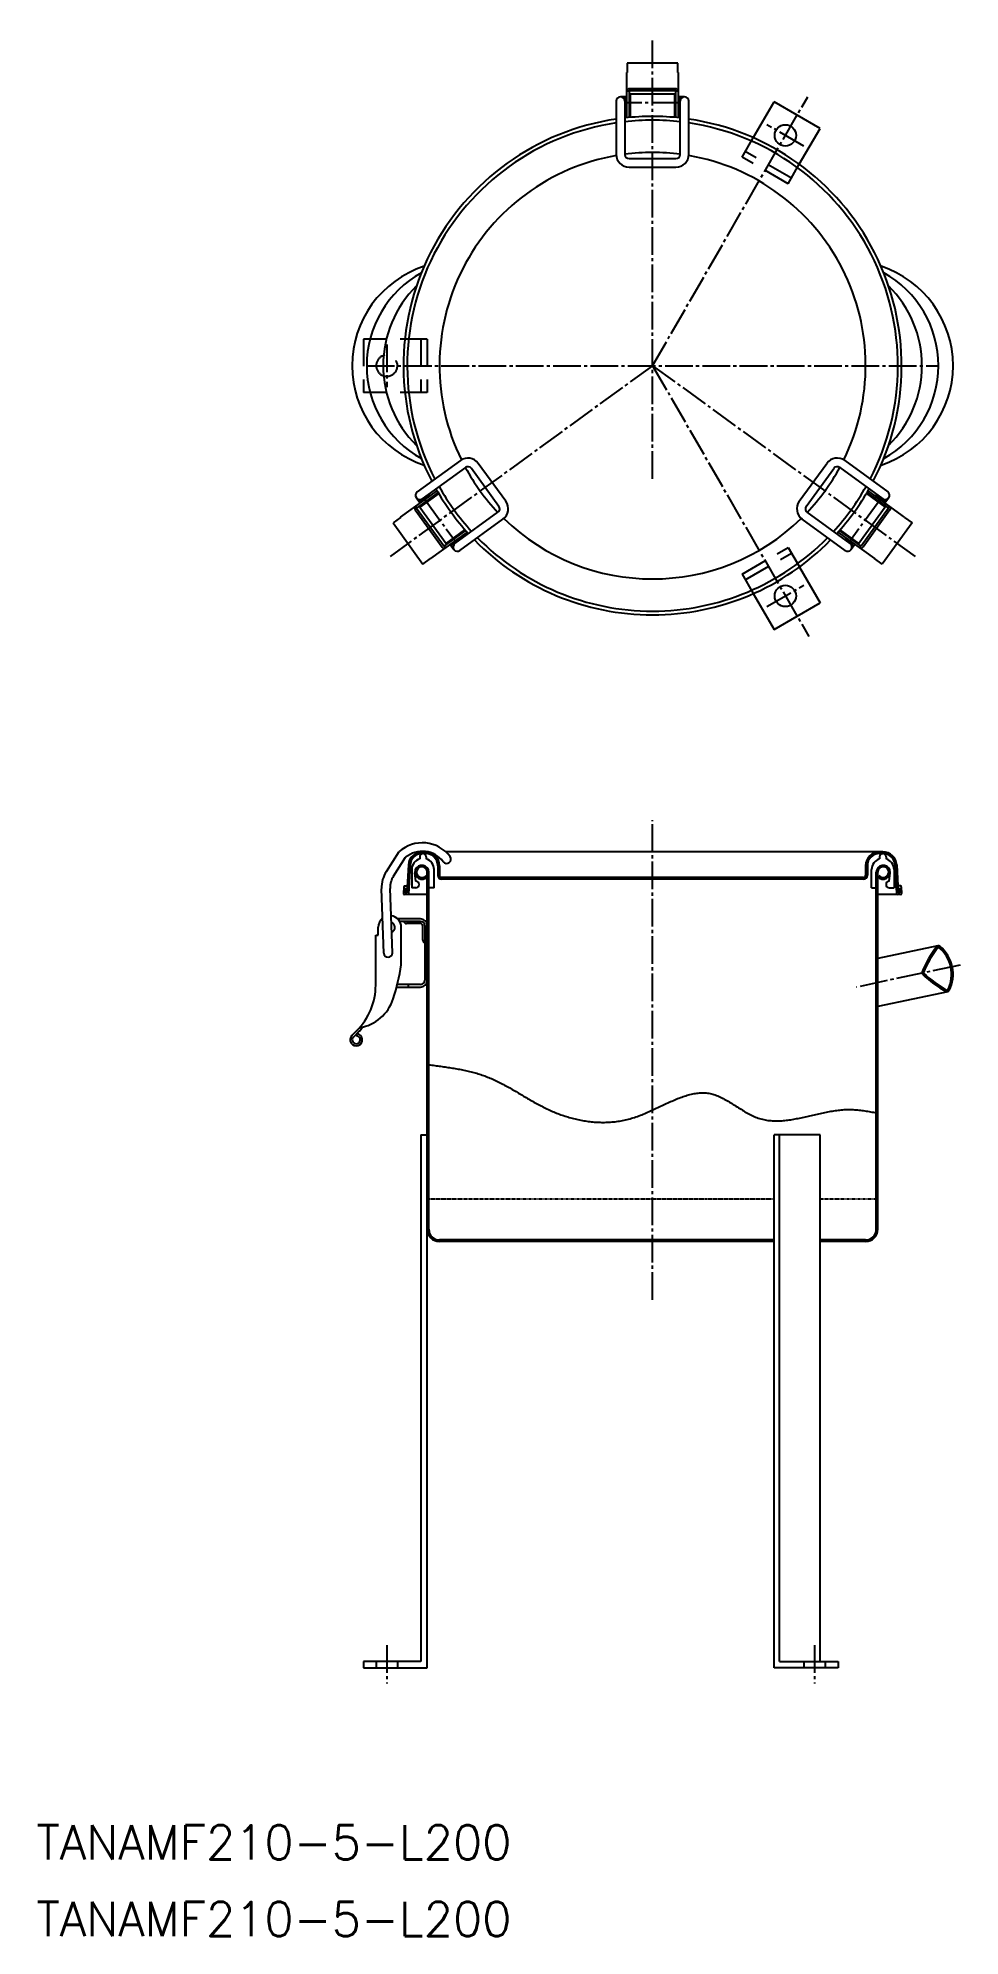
# Model space of a CAD drawing. Extents: x 325 to 757, y -241 to 650.
import ezdxf

# ---------------------------------------------------------------- set-up
doc = ezdxf.new("R2010")
doc.units = 0
for name, pattern in [('CENTER', [17.5, 13, -1.5, 1.5, -1.5]), ('DASHED', [19.05, 12.7, -6.35]), ('PHANTOM', [2.5, 1.25, -0.25, 0.25, -0.25, 0.25, -0.25])]:
    doc.linetypes.add(name, pattern=pattern)
doc.layers.get('0').update_dxf_attribs({"linetype": 'CONTINUOUS'})
doc.layers.add('CENTER', color=1, linetype='CENTER')
doc.styles.get("Standard").update_dxf_attribs({"font": 'txt.shx', "bigfont": '@extfont2.shx'})

msp = doc.modelspace()

# ---------------------------------------------------------------- linework, layer by layer
at = {"color": 7, "linetype": 'CONTINUOUS'}
for p, q in [((601.18, 612.21), (601.18, 633.41)), ((601.28, 633.41), (601.18, 633.41)), ((625.08, 637.84), (601.28, 637.84)), ((601.28, 637.84), (601.28, 633.41)), ((625.08, 633.41), (625.08, 637.84)), ((625.18, 633.41), (625.08, 633.41)), ((625.18, 633.41), (625.18, 612.21)), ((602.18, 624.64), (601.18, 624.64)), ((624.18, 624.84), (602.18, 624.84)), ((602.18, 624.84), (602.18, 612.31)), ((623.93, 625.84), (602.43, 625.84)), ((623.68, 623.24), (602.68, 623.24)), ((602.68, 623.24), (602.68, 612.36)), ((623.68, 612.36), (623.68, 623.24)), ((624.18, 612.31), (624.18, 624.84)), ((625.18, 624.64), (624.18, 624.64)), ((596.18, 620.04), (596.18, 595.04)), ((601.18, 622.04), (598.18, 622.04)), ((600.18, 620.04), (600.18, 595.04)), ((600.48, 618.04), (600.18, 618.04)), ((600.48, 621.49), (600.48, 616.99)), ((601.18, 621.49), (600.48, 621.49)), ((600.48, 616.99), (601.18, 616.99)), ((602.68, 621.24), (602.18, 621.24)), ((602.68, 617.24), (602.18, 617.24)), ((624.18, 621.24), (623.68, 621.24)), ((624.18, 617.24), (623.68, 617.24)), ((628.18, 622.04), (625.18, 622.04)), ((625.18, 621.99), (625.88, 621.99)), ((625.88, 616.49), (625.18, 616.49)), ((625.88, 621.99), (625.88, 616.49)), ((625.88, 618.04), (626.18, 618.04)), ((626.18, 595.04), (626.18, 620.04)), ((630.18, 595.04), (630.18, 620.04)), ((660.46, 602.84), (670.21, 619.71)), ((691.86, 607.21), (670.21, 619.71)), ((682.05, 590.38), (691.86, 607.21)), ((602.18, 593.04), (624.18, 593.04)), ((602.18, 589.04), (624.18, 589.04)), ((523.02, 451.45), (502.79, 436.75)), ((525.37, 448.21), (505.14, 433.52)), ((541.09, 429.97), (528.16, 447.77)), ((544.33, 432.32), (531.4, 450.12)), ((682.03, 432.32), (694.97, 450.12)), ((685.27, 429.97), (698.2, 447.77)), ((701, 448.21), (721.22, 433.52)), ((703.35, 451.45), (723.57, 436.75)), ((494.92, 424.85), (512.06, 437.31)), ((512.57, 436.44), (502.43, 429.08)), ((713.79, 436.44), (723.93, 429.08)), ((731.44, 424.85), (714.3, 437.31)), ((501.77, 428.29), (514.41, 410.89)), ((502.01, 430), (502.59, 429.2)), ((502.35, 433.96), (504.11, 431.53)), ((502.43, 429.08), (515.36, 411.28)), ((503.74, 432.13), (508.19, 435.36)), ((504.15, 431.56), (503.74, 432.13)), ((512.83, 436.01), (504.02, 429.61)), ((504.02, 429.61), (516.36, 412.62)), ((505.35, 431.19), (505.64, 430.79)), ((506.94, 434.45), (506.76, 434.69)), ((508.19, 435.36), (508.6, 434.8)), ((508.58, 433.55), (508.88, 433.14)), ((722.34, 429.61), (710, 412.62)), ((723.93, 429.08), (711, 411.28)), ((724.59, 428.29), (711.95, 410.89)), ((713.53, 436.01), (722.34, 429.61)), ((717.78, 433.55), (717.49, 433.14)), ((718.17, 435.36), (717.76, 434.8)), ((722.62, 432.13), (718.17, 435.36)), ((719.43, 434.45), (719.6, 434.69)), ((721.02, 431.19), (720.72, 430.79)), ((722.21, 431.56), (722.62, 432.13)), ((724.01, 433.96), (722.25, 431.53)), ((724.35, 430), (723.77, 429.2)), ((494.98, 424.77), (491.39, 422.16)), ((491.39, 422.16), (505.38, 402.91)), ((494.92, 424.85), (494.98, 424.77)), ((515.36, 411.28), (525.5, 418.65)), ((516.36, 412.62), (525.17, 419.02)), ((520.42, 412.48), (540.65, 427.18)), ((522.77, 409.25), (543, 423.94)), ((703.59, 409.25), (683.36, 423.94)), ((705.94, 412.48), (685.71, 427.18)), ((711, 411.28), (700.86, 418.65)), ((710, 412.62), (701.19, 419.02)), ((734.98, 422.16), (720.99, 402.91)), ((731.44, 424.85), (731.38, 424.77)), ((731.38, 424.77), (734.98, 422.16)), ((526.17, 417.89), (509.03, 405.44)), ((515.53, 411.4), (516.11, 410.59)), ((517.98, 413.8), (518.28, 413.4)), ((518.22, 412.12), (519.98, 409.69)), ((518.66, 412.44), (519.07, 411.87)), ((519.07, 411.87), (522.71, 414.52)), ((521.22, 416.15), (521.51, 415.75)), ((521.86, 413.9), (522.04, 413.66)), ((522.71, 414.52), (522.3, 415.08)), ((700.19, 417.89), (717.34, 405.44)), ((703.65, 414.52), (704.06, 415.08)), ((707.29, 411.87), (703.65, 414.52)), ((704.5, 413.9), (704.32, 413.66)), ((705.14, 416.15), (704.85, 415.75)), ((708.14, 412.12), (706.38, 409.69)), ((707.7, 412.44), (707.29, 411.87)), ((708.38, 413.8), (708.09, 413.4)), ((710.84, 411.4), (710.25, 410.59)), ((505.38, 402.91), (508.97, 405.52)), ((508.97, 405.52), (509.03, 405.44)), ((682.13, 401.52), (691.86, 384.67)), ((717.39, 405.52), (717.34, 405.44)), ((720.99, 402.91), (717.39, 405.52)), ((660.46, 389.05), (670.21, 372.17)), ((670.21, 372.17), (691.86, 384.67)), ((488.28, 258.78), (494.28, 268.03)), ((507.6, 267.93), (505.09, 267.93)), ((506.68, 267.13), (505.09, 267.13)), ((721.27, 267.93), (516.14, 267.93)), ((719.68, 267.13), (721.27, 267.13)), ((491.63, 256.61), (497.32, 265.37)), ((498.6, 261.77), (497.92, 248.73)), ((499.4, 261.73), (498.69, 248.31)), ((500.18, 259.6), (500.18, 251.13)), ((503.93, 265.63), (503.93, 264.63)), ((506.93, 265.63), (506.93, 264.63)), ((507.48, 90.93), (507.48, 258.38)), ((508.18, 90.93), (508.18, 258.38)), ((510.68, 251.13), (510.68, 259.6)), ((512.38, 261.43), (512.38, 256.93)), ((513.18, 261.43), (513.18, 256.93)), ((713.18, 261.43), (713.18, 256.93)), ((713.98, 261.43), (713.98, 256.93)), ((715.98, 251.13), (715.98, 259.6)), ((718.18, 90.93), (718.18, 258.38)), ((718.88, 90.93), (718.88, 258.38)), ((719.73, 265.63), (719.73, 264.63)), ((722.73, 265.63), (722.73, 264.63)), ((726.48, 259.6), (726.48, 251.13)), ((726.96, 261.73), (727.67, 248.31)), ((727.76, 261.77), (728.45, 248.73)), ((487.08, 220.47), (486.03, 250.67)), ((491.08, 220.61), (490.03, 250.81)), ((496.46, 251.55), (496.29, 248.35)), ((496.86, 251.93), (497.66, 251.93)), ((497.24, 251.13), (497.11, 248.73)), ((497.18, 249.93), (497.98, 249.93)), ((502.13, 251.13), (500.18, 251.13)), ((502.13, 254.13), (501.7, 258.03)), ((507.48, 256.37), (506.93, 256.8)), ((510.68, 251.13), (508.18, 251.13)), ((712.18, 255.93), (514.18, 255.93)), ((712.18, 255.13), (514.18, 255.13)), ((715.98, 251.13), (718.18, 251.13)), ((718.88, 256.37), (719.43, 256.8)), ((724.23, 254.13), (724.66, 258.03)), ((724.23, 251.13), (726.48, 251.13)), ((729.18, 249.93), (728.38, 249.93)), ((729.5, 251.93), (728.7, 251.93)), ((729.12, 251.13), (729.25, 248.73)), ((729.9, 251.55), (730.07, 248.35)), ((507.48, 247.93), (496.69, 247.93)), ((497.11, 248.73), (497.92, 248.73)), ((729.67, 247.93), (718.88, 247.93)), ((729.25, 248.73), (728.45, 248.73)), ((484.48, 228.94), (484.48, 232.54)), ((504.28, 236.54), (493.46, 236.54)), ((504.28, 235.34), (494.49, 235.34)), ((495.28, 214.94), (495.28, 232.54)), ((504.28, 234.34), (497.78, 234.34)), ((505.28, 233.34), (505.28, 226.84)), ((506.28, 233.34), (506.28, 207.74)), ((483.28, 205.4), (483.28, 228.94)), ((483.28, 228.94), (484.48, 228.94)), ((747.12, 223.88), (718.88, 217.88)), ((504.28, 205.74), (493.43, 205.74)), ((498.48, 205.74), (498.48, 204.54)), ((493.13, 204.54), (504.28, 204.54)), ((751.69, 202.36), (718.88, 195.39)), ((474.49, 184.19), (472.12, 181.81)), ((475.2, 183.48), (472.82, 181.1)), ((474.36, 182.63), (474.28, 181.64)), ((504.48, 135.23), (504.48, -111.77)), ((504.48, 135.23), (507.48, 135.23)), ((507.48, -114.77), (507.48, 135.23)), ((670.21, -114.77), (670.21, 135.23)), ((691.86, 135.23), (670.21, 135.23)), ((672.81, -111.77), (672.81, 135.23)), ((691.86, -111.77), (691.86, 135.23)), ((670.21, 85.93), (513.18, 85.93)), ((670.21, 85.23), (513.18, 85.23)), ((713.18, 85.93), (691.86, 85.93)), ((713.18, 85.23), (691.86, 85.23)), ((504.48, -111.77), (477.48, -111.77)), ((477.48, -111.77), (477.48, -114.77)), ((477.48, -114.77), (507.48, -114.77)), ((700.21, -114.77), (670.21, -114.77)), ((672.81, -111.77), (700.21, -111.77)), ((700.21, -111.77), (700.21, -114.77))]:
    msp.add_line(p, q, dxfattribs=at)
at = {"color": 3, "linetype": 'DASHED'}
for p, q in [((655.21, 593.73), (660.46, 602.84)), ((676.86, 581.23), (655.21, 593.73)), ((678.36, 583.83), (656.71, 596.33)), ((676.86, 581.23), (682.05, 590.39)), ((484.99, 508.43), (477.48, 508.43)), ((477.48, 508.43), (477.48, 483.43)), ((507.48, 508.43), (484.99, 508.43)), ((504.48, 508.43), (504.48, 483.43)), ((507.48, 508.43), (507.48, 483.43)), ((484.99, 483.43), (477.48, 483.43)), ((507.48, 483.43), (484.99, 483.43)), ((655.21, 398.16), (676.86, 410.66)), ((676.86, 410.66), (682.11, 401.55)), ((656.71, 395.56), (678.36, 408.06)), ((655.21, 398.16), (660.46, 389.05)), ((483.48, -111.77), (483.48, -114.77)), ((493.48, -111.77), (493.48, -114.77)), ((684.21, -111.77), (684.21, -114.77)), ((694.21, -111.77), (694.21, -114.77))]:
    msp.add_line(p, q, dxfattribs=at)
at = {"color": 3, "linetype": 'PHANTOM'}
for p, q in [((507.48, 105.23), (670.21, 105.23)), ((691.86, 105.23), (718.88, 105.23))]:
    msp.add_line(p, q, dxfattribs=at)
at = {"color": 3}
msp.add_polyline3d([(508.18, 168.08, 0), (508.88, 167.99, 0), (509.57, 167.91, 0), (510.27, 167.82, 0), (510.96, 167.73, 0), (511.65, 167.64, 0), (512.35, 167.55, 0), (513.04, 167.46, 0), (513.74, 167.37, 0), (514.43, 167.28, 0), (515.12, 167.18, 0), (515.81, 167.08, 0), (516.5, 166.98, 0), (517.19, 166.88, 0), (517.88, 166.78, 0), (518.56, 166.67, 0), (519.25, 166.56, 0), (519.93, 166.45, 0), (520.62, 166.33, 0), (521.3, 166.21, 0), (521.98, 166.09, 0), (522.66, 165.97, 0), (523.34, 165.83, 0), (524.01, 165.7, 0), (524.69, 165.56, 0), (525.36, 165.42, 0), (526.03, 165.27, 0), (526.7, 165.12, 0), (527.36, 164.96, 0), (528.03, 164.79, 0), (528.69, 164.62, 0), (529.35, 164.45, 0), (530, 164.27, 0), (530.66, 164.08, 0), (531.31, 163.89, 0), (531.96, 163.69, 0), (532.61, 163.48, 0), (533.25, 163.27, 0), (533.89, 163.05, 0), (534.53, 162.82, 0), (535.16, 162.59, 0), (535.8, 162.34, 0), (536.42, 162.09, 0), (537.05, 161.84, 0), (537.67, 161.57, 0), (538.29, 161.3, 0), (538.91, 161.02, 0), (539.52, 160.73, 0), (540.14, 160.44, 0), (540.75, 160.14, 0), (541.35, 159.84, 0), (541.96, 159.53, 0), (542.56, 159.22, 0), (543.17, 158.9, 0), (543.77, 158.57, 0), (544.37, 158.25, 0), (544.96, 157.91, 0), (545.56, 157.58, 0), (546.16, 157.24, 0), (546.75, 156.9, 0), (547.35, 156.56, 0), (547.94, 156.21, 0), (548.53, 155.86, 0), (549.12, 155.51, 0), (549.72, 155.16, 0), (550.31, 154.81, 0), (550.9, 154.45, 0), (551.5, 154.1, 0), (552.09, 153.75, 0), (552.69, 153.39, 0), (553.28, 153.04, 0), (553.88, 152.68, 0), (554.47, 152.33, 0), (555.07, 151.98, 0), (555.67, 151.63, 0), (556.27, 151.28, 0), (556.88, 150.94, 0), (557.48, 150.6, 0), (558.09, 150.26, 0), (558.69, 149.92, 0), (559.3, 149.59, 0), (559.92, 149.25, 0), (560.53, 148.93, 0), (561.15, 148.61, 0), (561.77, 148.29, 0), (562.39, 147.98, 0), (563.02, 147.67, 0), (563.65, 147.37, 0), (564.28, 147.07, 0), (564.92, 146.78, 0), (565.56, 146.5, 0), (566.2, 146.22, 0), (566.84, 145.95, 0), (567.49, 145.68, 0), (568.14, 145.42, 0), (568.8, 145.17, 0), (569.45, 144.92, 0), (570.11, 144.68, 0), (570.77, 144.45, 0), (571.44, 144.22, 0), (572.1, 144, 0), (572.77, 143.79, 0), (573.44, 143.59, 0), (574.11, 143.39, 0), (574.79, 143.2, 0), (575.46, 143.01, 0), (576.14, 142.84, 0), (576.82, 142.67, 0), (577.5, 142.51, 0), (578.19, 142.36, 0), (578.87, 142.21, 0), (579.56, 142.08, 0), (580.25, 141.95, 0), (580.94, 141.83, 0), (581.63, 141.72, 0), (582.32, 141.61, 0), (583.02, 141.52, 0), (583.71, 141.43, 0), (584.41, 141.36, 0), (585.1, 141.29, 0), (585.8, 141.23, 0), (586.5, 141.18, 0), (587.2, 141.14, 0), (587.9, 141.11, 0), (588.6, 141.09, 0), (589.3, 141.07, 0), (590, 141.07, 0), (590.7, 141.08, 0), (591.4, 141.09, 0), (592.11, 141.12, 0), (592.81, 141.16, 0), (593.51, 141.2, 0), (594.21, 141.26, 0), (594.91, 141.33, 0), (595.62, 141.4, 0), (596.32, 141.49, 0), (597.02, 141.59, 0), (597.72, 141.7, 0), (598.42, 141.82, 0), (599.12, 141.95, 0), (599.82, 142.09, 0), (600.52, 142.25, 0), (601.22, 142.41, 0), (601.91, 142.59, 0), (602.61, 142.78, 0), (603.3, 142.98, 0), (604, 143.19, 0), (604.69, 143.41, 0), (605.38, 143.64, 0), (606.08, 143.89, 0), (606.76, 144.14, 0), (607.45, 144.4, 0), (608.14, 144.67, 0), (608.83, 144.94, 0), (609.51, 145.23, 0), (610.2, 145.52, 0), (610.88, 145.81, 0), (611.56, 146.11, 0), (612.24, 146.42, 0), (612.92, 146.73, 0), (613.6, 147.04, 0), (614.27, 147.35, 0), (614.95, 147.67, 0), (615.62, 147.99, 0), (616.3, 148.3, 0), (616.97, 148.62, 0), (617.64, 148.94, 0), (618.31, 149.25, 0), (618.97, 149.56, 0), (619.64, 149.87, 0), (620.3, 150.18, 0), (620.97, 150.49, 0), (621.63, 150.78, 0), (622.29, 151.08, 0), (622.95, 151.36, 0), (623.61, 151.65, 0), (624.26, 151.92, 0), (624.92, 152.19, 0), (625.57, 152.44, 0), (626.22, 152.69, 0), (626.87, 152.93, 0), (627.52, 153.16, 0), (628.17, 153.38, 0), (628.82, 153.58, 0), (629.46, 153.78, 0), (630.1, 153.96, 0), (630.75, 154.13, 0), (631.39, 154.28, 0), (632.02, 154.42, 0), (632.66, 154.54, 0), (633.3, 154.65, 0), (633.93, 154.74, 0), (634.56, 154.81, 0), (635.19, 154.87, 0), (635.82, 154.91, 0), (636.45, 154.92, 0), (637.07, 154.92, 0), (637.7, 154.9, 0), (638.32, 154.86, 0), (638.94, 154.79, 0), (639.56, 154.7, 0), (640.17, 154.59, 0), (640.79, 154.46, 0), (641.4, 154.3, 0), (642.01, 154.12, 0), (642.62, 153.92, 0), (643.23, 153.69, 0), (643.84, 153.45, 0), (644.45, 153.19, 0), (645.05, 152.91, 0), (645.66, 152.62, 0), (646.26, 152.31, 0), (646.86, 151.99, 0), (647.47, 151.66, 0), (648.07, 151.31, 0), (648.67, 150.96, 0), (649.27, 150.6, 0), (649.88, 150.23, 0), (650.48, 149.86, 0), (651.08, 149.48, 0), (651.69, 149.1, 0), (652.29, 148.72, 0), (652.9, 148.33, 0), (653.5, 147.95, 0), (654.11, 147.57, 0), (654.72, 147.19, 0), (655.33, 146.81, 0), (655.94, 146.44, 0), (656.55, 146.08, 0), (657.16, 145.72, 0), (657.78, 145.38, 0), (658.39, 145.04, 0), (659.01, 144.72, 0), (659.64, 144.41, 0), (660.26, 144.11, 0), (660.89, 143.83, 0), (661.51, 143.56, 0), (662.15, 143.31, 0), (662.78, 143.08, 0), (663.42, 142.87, 0), (664.06, 142.69, 0), (664.7, 142.51, 0), (665.35, 142.36, 0), (665.99, 142.23, 0), (666.64, 142.11, 0), (667.3, 142.01, 0), (667.95, 141.93, 0), (668.61, 141.87, 0), (669.27, 141.82, 0), (669.94, 141.78, 0), (670.6, 141.76, 0), (671.27, 141.75, 0), (671.94, 141.76, 0), (672.61, 141.78, 0), (673.28, 141.81, 0), (673.96, 141.85, 0), (674.64, 141.91, 0), (675.32, 141.97, 0), (675.99, 142.04, 0), (676.68, 142.13, 0), (677.36, 142.22, 0), (678.05, 142.32, 0), (678.73, 142.43, 0), (679.42, 142.55, 0), (680.11, 142.68, 0), (680.8, 142.81, 0), (681.49, 142.94, 0), (682.18, 143.08, 0), (682.88, 143.23, 0), (683.57, 143.38, 0), (684.27, 143.53, 0), (684.97, 143.69, 0), (685.66, 143.84, 0), (686.36, 144.01, 0), (687.06, 144.17, 0), (687.76, 144.33, 0), (688.46, 144.5, 0), (689.16, 144.66, 0), (689.86, 144.82, 0), (690.56, 144.98, 0), (691.26, 145.14, 0), (691.96, 145.3, 0), (692.66, 145.45, 0), (693.36, 145.6, 0), (694.06, 145.75, 0), (694.76, 145.89, 0), (695.46, 146.03, 0), (696.16, 146.16, 0), (696.86, 146.28, 0), (697.56, 146.4, 0), (698.26, 146.51, 0), (698.96, 146.62, 0), (699.66, 146.71, 0), (700.36, 146.8, 0), (701.05, 146.87, 0), (701.75, 146.94, 0), (702.44, 147, 0), (703.14, 147.04, 0), (703.83, 147.07, 0), (704.52, 147.1, 0), (705.21, 147.1, 0), (705.9, 147.1, 0), (706.59, 147.08, 0), (707.28, 147.05, 0), (707.96, 147.01, 0), (708.65, 146.96, 0), (709.33, 146.9, 0), (710.02, 146.83, 0), (710.7, 146.75, 0), (711.38, 146.66, 0), (712.06, 146.57, 0), (712.74, 146.47, 0), (713.42, 146.36, 0), (714.1, 146.25, 0), (714.78, 146.14, 0), (715.46, 146.03, 0), (716.14, 145.91, 0), (716.82, 145.79, 0), (717.5, 145.68, 0), (718.18, 145.56, 0)], dxfattribs=at)
at = {"color": 7, "linetype": 'CONTINUOUS'}
for centre in [(675.53, 603.94), (675.53, 387.95)]:
    msp.add_circle(centre, 5, dxfattribs=at)
for centre, radius, start, end in [((602.43, 624.59), 1.25, 90, 180), ((623.93, 624.59), 1.25, 0, 90), ((598.18, 620.04), 2, 0, 180), ((628.18, 620.04), 2, 0, 180), ((613.18, 495.94), 116.89, 98.3627, 207.6373), ((613.18, 495.94), 115.12, 98.49206, 207.50794), ((613.18, 495.94), 116.89, 83.61446, 96.38554), ((613.18, 495.94), 115.12, 83.51599, 96.48401), ((613.18, 495.94), 116.89, 332.3627, 81.6373), ((613.18, 495.94), 115.12, 332.49206, 81.50794), ((613.18, 495.94), 100, 99.77307, 206.22693), ((602.18, 595.04), 6, 180, 270), ((613.18, 495.94), 100, 82.53041, 97.46959), ((602.18, 595.04), 2, 180, 270), ((624.18, 595.04), 6, 270, 0), ((624.18, 595.04), 2, 270, 0), ((613.18, 495.94), 100, 333.77307, 80.22693), ((521.19, 495.94), 49.01, 108.08021, 251.91979), ((528.83, 495.94), 49.79, 118.962, 241.038), ((705.17, 495.94), 49.01, 288.08021, 71.91979), ((697.53, 495.94), 49.79, 298.962, 61.038), ((539.15, 495.94), 52.39, 134.50041, 225.49959), ((687.22, 495.94), 52.39, 314.50041, 45.49959), ((526.54, 446.59), 6, 36, 126), ((613.18, 495.94), 100, 208.53041, 223.46959), ((526.54, 446.59), 2, 36, 126), ((613.18, 495.94), 100, 316.53041, 331.46959), ((699.82, 446.59), 6, 54, 144), ((699.82, 446.59), 2, 54, 144), ((503.97, 435.14), 2, 126, 306), ((613.18, 495.94), 116.89, 209.61446, 222.38554), ((613.18, 495.94), 115.12, 209.51599, 222.48401), ((613.18, 495.94), 115.12, 317.51599, 330.48401), ((613.18, 495.94), 116.89, 317.61446, 330.38554), ((722.4, 435.14), 2, 234, 54), ((502.78, 429.02), 1.25, 126, 216), ((539.47, 428.8), 2, 306, 36), ((539.47, 428.8), 6, 306, 36), ((686.89, 428.8), 6, 144, 234), ((686.89, 428.8), 2, 144, 234), ((723.58, 429.02), 1.25, 324, 54), ((613.18, 495.94), 100, 225.77307, 314.22693), ((515.42, 411.63), 1.25, 216, 306), ((521.6, 410.86), 2, 126, 306), ((613.18, 495.94), 116.89, 224.3627, 315.6373), ((613.18, 495.94), 115.12, 224.49206, 315.50794), ((704.76, 410.86), 2, 234, 54), ((710.94, 411.63), 1.25, 234, 324), ((505.16, 255.84), 16.34, 37.30164, 131.74202), ((505.16, 255.84), 12.34, 37.30164, 129.42482), ((505.09, 261.43), 6.5, 90, 177), ((505.09, 261.43), 5.7, 90, 177), ((505.43, 265.63), 1.5, 0, 180), ((506.68, 261.43), 6.5, 0, 90), ((506.68, 261.43), 5.7, 0, 90), ((719.68, 261.43), 6.5, 90, 180), ((719.68, 261.43), 5.7, 90, 180), ((721.23, 265.63), 1.5, 0, 180), ((721.27, 261.43), 6.5, 3, 90), ((721.27, 261.43), 5.7, 3, 90), ((500.02, 251.16), 14, 147, 182), ((505.43, 259.6), 5.25, 106.60155, 180), ((504.93, 258.38), 3.25, 0, 321.68512), ((504.93, 258.38), 2.55, 0, 321.68512), ((505.43, 259.6), 5.25, 0, 73.39845), ((516.56, 264.53), 2, 217.30164, 37.30164), ((721.23, 259.6), 5.25, 106.60155, 180), ((721.43, 258.38), 3.25, 218.31488, 180), ((721.43, 258.38), 2.55, 218.31488, 180), ((721.23, 259.6), 5.25, 0, 73.39845), ((500.02, 251.16), 10, 147, 182), ((496.86, 251.53), 0.4, 90, 177), ((497.66, 251.53), 0.4, 357, 90), ((502.13, 252.63), 1.5, 270, 90), ((514.18, 256.93), 1.8, 180, 270), ((514.18, 256.93), 1, 180, 270), ((712.18, 256.93), 1, 270, 0), ((712.18, 256.93), 1.8, 270, 0), ((724.23, 252.63), 1.5, 90, 270), ((728.7, 251.53), 0.4, 90, 183), ((729.5, 251.53), 0.4, 3, 90), ((496.69, 248.33), 0.4, 177, 270), ((498.3, 248.33), 0.4, 270, 357), ((728.07, 248.33), 0.4, 183, 270), ((729.67, 248.33), 0.4, 270, 3), ((489.88, 232.54), 5.4, 128.58272, 180), ((489.88, 232.54), 5.4, 0, 83.67673), ((489.88, 232.54), 2.4, 291.00833, 72.99167), ((497.78, 235.84), 1.5, 199.47122, 270), ((504.28, 233.34), 3.2, 0, 90), ((504.28, 233.34), 2, 0, 90), ((504.28, 233.34), 1, 0, 90), ((506.78, 226.84), 1.5, 180, 250.52878), ((786, 192.82), 50, 142.1222, 157.90338), ((786, 192.82), 49.3, 142.1222, 157.90338), ((747.33, 222.9), 0.3, 50.58009, 142.1222), ((747.33, 222.9), 1, 50.58009, 102), ((737.15, 210.52), 16.34, 333.41991, 50.58009), ((737.15, 210.52), 17.04, 333.41991, 50.58009), ((489.08, 220.54), 2, 182, 2), ((396.42, 230.01), 100, 341.95427, 351.33624), ((453.28, 205.4), 30, 315, 0), ((504.28, 207.74), 3.2, 270, 0), ((504.28, 207.74), 2, 270, 0), ((740.6, 211.25), 1, 157.90338, 226.09662), ((774.58, 246.56), 50, 226.09662, 241.8778), ((740.6, 211.25), 0.3, 157.90338, 226.09662), ((774.58, 246.56), 49.3, 226.09662, 241.8778), ((472.49, 205.22), 20, 279.30232, 341.95427), ((751.49, 203.34), 0.3, 241.8778, 333.41991), ((751.49, 203.34), 1, 282, 333.41991), ((474.13, 179.79), 2.85, 135, 85.4755), ((474.13, 179.79), 1.85, 135, 85.4755), ((453.28, 205.4), 31, 315, 320.81894), ((513.18, 90.93), 5.7, 180, 270), ((513.18, 90.93), 5, 180, 270), ((713.18, 90.93), 5, 270, 0), ((713.18, 90.93), 5.7, 270, 0)]:
    msp.add_arc(centre, radius, start, end, dxfattribs=at)
at = {"color": 3, "linetype": 'DASHED'}
for start, end in [(117.36669, 242.63331), (242.63331, 115.44182)]:
    msp.add_arc((488.48, 495.93), 5, start, end, dxfattribs=at)
at = {"layer": 'CENTER', "color": 1, "linetype": 'CENTER'}
for p, q in [((613.18, 442.92), (613.18, 649.63)), ((625.65, 619.24), (600.58, 619.24)), ((613.18, 495.94), (685.98, 622.03)), ((613.18, 495.94), (685.98, 622.03)), ((684.19, 598.94), (666.87, 608.94)), ((684.19, 598.94), (666.87, 608.94)), ((488.48, 505.93), (488.48, 485.93)), ((479.05, 495.94), (747.31, 495.94)), ((613.18, 495.94), (490.01, 406.45)), ((613.18, 495.94), (736.35, 406.45)), ((613.18, 495.94), (686.48, 368.99)), ((613.18, 495.94), (686.48, 368.99)), ((506.1, 433.56), (520.84, 413.27)), ((720.26, 433.56), (705.52, 413.27)), ((666.87, 382.95), (684.19, 392.95)), ((666.87, 382.95), (684.19, 392.95)), ((613.18, 57.87), (613.18, 282.77)), ((757.48, 214.84), (708.91, 204.51)), ((488.48, -104.08), (488.48, -122.08)), ((689.21, -104.08), (689.21, -122.08))]:
    msp.add_line(p, q, dxfattribs=at)

# ---------------------------------------------------------------- texts
at = {"color": 7, "linetype": 'CONTINUOUS'}
for p in [(324.09, -204.59), (324.09, -240.52)]:
    msp.add_text('TANAMF210-5-L200', height=16, dxfattribs=at).set_placement(p)

doc.saveas('drawing.dxf')
